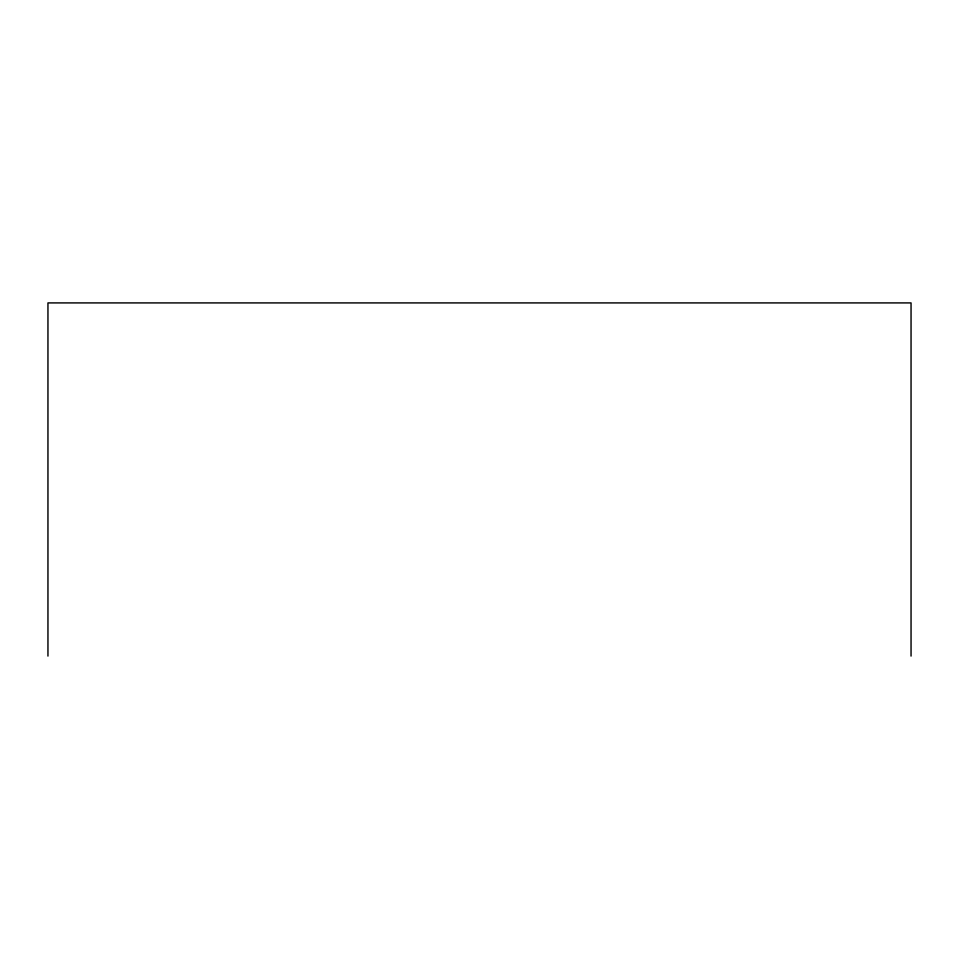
<?xml version="1.0" encoding="UTF-8"?>
<svg xmlns="http://www.w3.org/2000/svg" width="959" height="959" viewBox="0 0 959 959"><rect width="100%" height="100%" fill="white"/><g stroke="black" fill="none" stroke-linecap="round" stroke-linejoin="round"><path stroke-width="1.44" d="M911.05 656.088L911.05 302.912L47.95 302.912L47.95 656.088"/></g></svg>
